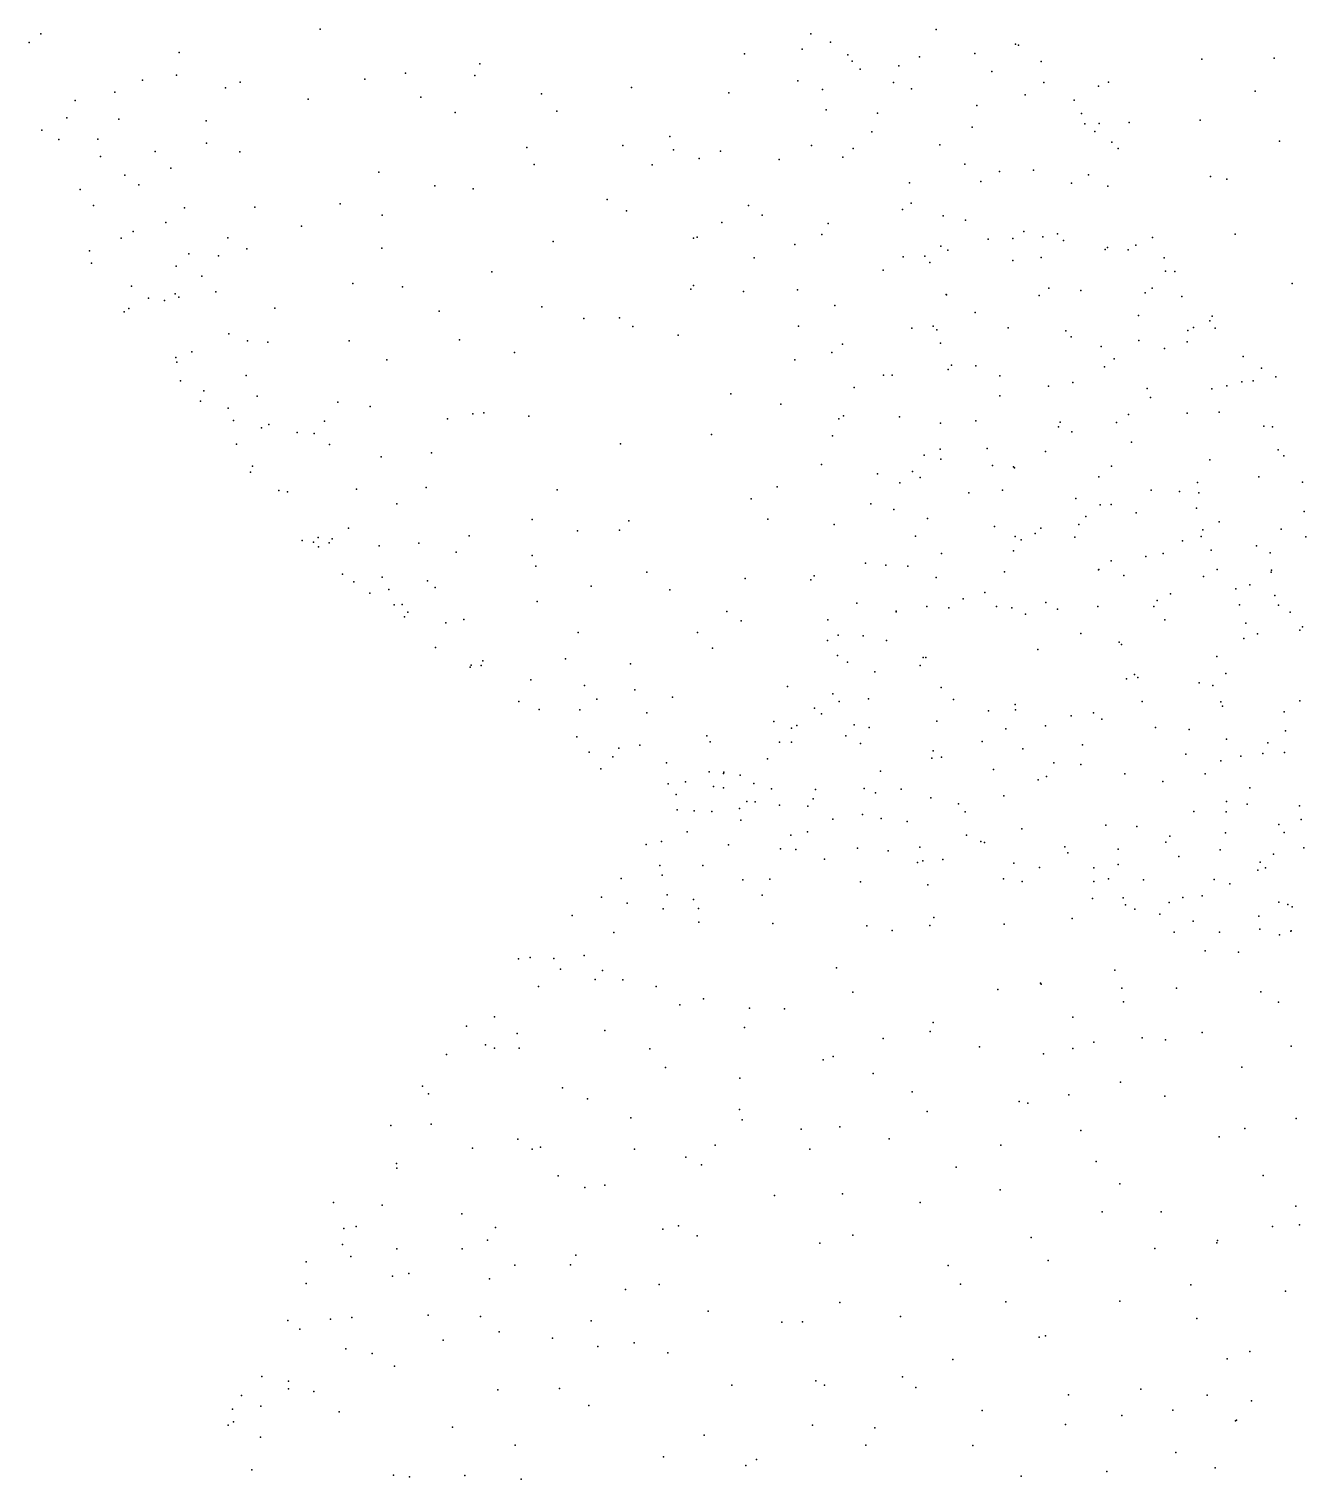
# Model space of a CAD drawing. Header units: metres. Extents: x -23.9 to 23.9, y -27.4 to 27.4.
# Drawn here: x -18.37 to -13.77, y -15.71 to -10.49 of the extents above; entities that cross this region are included whole.
import ezdxf

# ---------------------------------------------------------------- set-up
doc = ezdxf.new("R2010")
doc.units = ezdxf.units.M

msp = doc.modelspace()

# ---------------------------------------------------------------- linework, layer by layer
for p in [(-17.3189, -10.4879, 8.6763), (-15.1021, -10.4892, -1.0676), (-18.3675, -10.5368, 12.6382), (-18.325, -10.5053, 13.3032), (-15.5534, -10.5059, -3.1358), (-15.4825, -10.5355, 15.6565), (-14.8167, -10.5429, 2.3629), (-14.805, -10.5458, 15.4899), (-17.827, -10.5731, 14.4679), (-15.7914, -10.5778, 4.7855), (-15.5842, -10.5601, -2.6098), (-15.4197, -10.581, -3.7609), (-15.1613, -10.5879, -1.4106), (-14.9622, -10.5761, 2.6957), (-14.1452, -10.5967, -4.594), (-13.8856, -10.5928, -4.5956), (-17.0118, -10.6471, 15.2442), (-16.7448, -10.6131, 7.5708), (-15.4048, -10.6036, 3.6329), (-15.375, -10.6321, -2.1739), (-15.2359, -10.6211, -4.1145), (-14.9017, -10.6415, -0.8989), (-14.7242, -10.6052, 2.1348), (-17.9588, -10.6721, 10.8144), (-17.8361, -10.6537, 10.3253), (-17.6596, -10.6998, 9.6328), (-17.607, -10.6799, 14.7743), (-17.1588, -10.6691, 8.374), (-16.762, -10.6553, 15.3989), (-16.1987, -10.6986, 15.4831), (-15.6004, -10.6742, 4.1499), (-15.2557, -10.6807, 15.4818), (-15.1904, -10.7035, 3.2485), (-14.7143, -10.6811, -0.6638), (-14.5176, -10.6942, 1.4267), (-14.4817, -10.6798, 1.1782), (-18.2018, -10.7455, 12.0226), (-18.058, -10.7152, 11.2142), (-17.3629, -10.7406, 8.7796), (-16.9567, -10.7329, 7.9825), (-16.5231, -10.7209, 15.4149), (-15.8478, -10.7176, 5.0597), (-15.5113, -10.7056, 3.917), (-14.781, -10.7254, -4.5741), (-14.6047, -10.7445, 1.826), (-13.953, -10.7115, 14.7274), (-18.2308, -10.8076, 12.3092), (-16.8337, -10.7885, 7.7454), (-16.4668, -10.7843, 7.0346), (-15.4979, -10.7786, -2.9407), (-15.313, -10.7904, -3.8738), (-14.9553, -10.7637, -1.2649), (-14.579, -10.7927, -0.4084), (-18.3218, -10.8518, 12.9356), (-18.044, -10.812, 13.8009), (-17.7301, -10.8183, 9.93), (-15.333, -10.8579, 3.6401), (-14.9723, -10.8418, 15.2258), (-14.5672, -10.8295, 15.0193), (-14.5305, -10.8571, 0.0382), (-14.5154, -10.8281, 0.3269), (-14.4068, -10.824, -4.7324), (-14.1516, -10.8167, -4.7317), (-18.2606, -10.8856, 12.6298), (-18.1195, -10.8841, 13.5545), (-17.7291, -10.8991, 14.3702), (-16.2299, -10.9073, 6.5776), (-16.0601, -10.8755, 5.9313), (-15.5502, -10.908, 15.3001), (-15.0891, -10.9055, -4.29), (-14.4698, -10.8952, 0.815), (-13.866, -10.8922, 14.4718), (-18.1102, -10.9471, 11.8392), (-17.9137, -10.9286, 10.6739), (-17.6086, -10.9304, 9.465), (-16.5757, -10.9152, 15.2282), (-16.048, -10.9226, 15.2976), (-15.9551, -10.9548, 5.6385), (-15.8787, -10.9275, 5.3536), (-15.6674, -10.958, 4.6794), (-15.4377, -10.95, 3.9144), (-15.4006, -10.918, -3.1232), (-14.4464, -10.9186, 1.0927), (-18.0229, -11.0141, 11.4365), (-17.8575, -10.9885, 14.0527), (-17.108, -11.0033, 8.299), (-16.5493, -10.976, 7.2015), (-16.1238, -10.9768, 6.2265), (-14.9987, -10.9746, 3.001), (-14.8742, -11.0012, -1.6628), (-14.7517, -10.996, 14.9648), (-14.5537, -11.0126, -0.6803), (-18.1831, -11.0662, 13.2249), (-17.9727, -11.0485, 11.1981), (-16.9066, -11.0525, 7.9077), (-16.7681, -11.0634, 15.0382), (-15.1979, -11.0417, -3.9217), (-14.9416, -11.0371, -1.9628), (-14.6152, -11.0436, 1.9902), (-14.4844, -11.0542, 0.2108), (-14.1142, -11.0192, 14.5036), (-14.0554, -11.0281, -4.8655), (-17.2476, -11.1177, 8.581), (-16.2859, -11.1015, 15.0956), (-15.1921, -11.1147, 14.9982), (-18.1354, -11.1238, 12.3108), (-17.8074, -11.1322, 10.3581), (-17.5543, -11.129, 9.2793), (-17.0962, -11.1585, 14.7425), (-16.216, -11.1424, 6.6933), (-15.7779, -11.1231, 15.1211), (-15.7286, -11.158, 5.099), (-15.2233, -11.1374, -3.4706), (-15.0764, -11.1608, 3.2741), (-17.992, -11.2169, 11.6196), (-17.8745, -11.1848, 13.816), (-17.386, -11.1973, 8.8583), (-15.874, -11.1847, 5.6336), (-15.4901, -11.1886, 4.3339), (-14.9961, -11.1766, -2.5046), (-14.7865, -11.2168, 14.7301), (-14.6646, -11.2249, 2.1854), (-18.0357, -11.2411, 13.388), (-17.6519, -11.2397, 9.6827), (-17.0978, -11.277, 8.2991), (-16.4802, -11.2531, 7.2346), (-15.976, -11.2414, 15.0121), (-15.9628, -11.2369, 6.2028), (-15.611, -11.2638, 4.8192), (-15.5129, -11.228, 14.9805), (-15.0848, -11.2697, -4.0002), (-14.9144, -11.2446, 2.8657), (-14.8264, -11.2426, 2.6278), (-14.7181, -11.2359, -1.862), (-14.6429, -11.25, -4.8431), (-14.4847, -11.2745, 1.7172), (-14.3832, -11.2658, 1.1378), (-14.323, -11.2381, -4.9929), (-14.025, -11.2264, 14.2681), (-18.15, -11.287, 12.7045), (-17.7923, -11.2981, 10.5681), (-17.6858, -11.3045, 9.9413), (-17.5828, -11.2798, 14.2883), (-15.7565, -11.3116, 14.9329), (-15.2212, -11.3079, 3.6842), (-15.1424, -11.306, -3.2954), (-15.1248, -11.3284, -3.757), (-15.0598, -11.2845, -2.9929), (-14.8254, -11.3217, -4.6859), (-14.7234, -11.3109, -2.0993), (-14.4934, -11.2813, 14.4784), (-14.4109, -11.2829, 0.6976), (-14.2806, -11.3119, -0.8667), (-18.142, -11.3316, 12.9822), (-17.8379, -11.3414, 10.9205), (-17.7455, -11.3775, 13.9192), (-16.7015, -11.3623, 7.7088), (-15.2931, -11.356, 14.762), (-14.2763, -11.3597, -0.4893), (-14.2428, -11.361, 14.2689), (-17.9982, -11.4138, 12.1445), (-17.6946, -11.4341, 10.2609), (-17.2023, -11.4047, 8.5522), (-17.0225, -11.4163, 14.5639), (-15.9849, -11.4242, 14.841), (-15.9756, -11.4113, 6.6732), (-15.796, -11.4334, 6.1075), (-15.6009, -11.4267, 5.2138), (-14.6958, -11.4215, -2.3468), (-14.5812, -11.4295, 2.0302), (-14.3241, -11.4211, 0.5054), (-13.8207, -11.4041, -5.1104), (-17.9376, -11.4576, 13.3295), (-17.8802, -11.4651, 11.5544), (-17.8416, -11.4413, 13.6335), (-17.8285, -11.4539, 11.1859), (-15.4661, -11.4834, 4.7995), (-15.0661, -11.4439, 14.5769), (-15.0643, -11.4451, 3.3384), (-14.7312, -11.447, 14.4478), (-14.3491, -11.4376, 0.8886), (-14.218, -11.4513, -0.2448), (-18.0244, -11.5066, 12.8209), (-18.0076, -11.4942, 12.5199), (-17.4822, -11.4929, 9.1019), (-16.8905, -11.5039, 8.1681), (-16.5219, -11.4885, 14.7052), (-16.3701, -11.5304, 7.3709), (-16.2422, -11.5275, 14.7065), (-14.9618, -11.5089, -3.0887), (-14.373, -11.52, -1.7459), (-14.1167, -11.5383, -1.1338), (-14.108, -11.5217, -0.6811), (-17.6487, -11.5853, 10.4606), (-16.1935, -11.5589, 7.1494), (-16.0308, -11.5909, 6.9603), (-15.5975, -11.5577, 5.6318), (-15.1896, -11.5655, -3.8931), (-15.1124, -11.5578, -4.5301), (-15.0999, -11.571, 3.7135), (-14.8425, -11.5637, 2.9678), (-14.6345, -11.5752, -5.2076), (-14.1962, -11.5738, -1.4439), (-14.176, -11.5631, 0.3315), (-14.0969, -11.5652, -5.2113), (-17.5812, -11.6113, 10.1125), (-17.5072, -11.6154, 9.6505), (-17.2151, -11.611, 8.8042), (-16.8179, -11.6073, 14.5306), (-15.4386, -11.6228, 5.1377), (-15.0862, -11.6188, -3.4075), (-14.6158, -11.5967, 2.4448), (-14.5077, -11.6306, 14.1858), (-14.3727, -11.6095, -2.0074), (-14.2793, -11.6381, 1.5637), (-14.1979, -11.6147, 0.9936), (-17.8391, -11.6704, 11.9626), (-17.8357, -11.6875, 12.9257), (-17.7819, -11.6508, 13.2583), (-17.0794, -11.6788, 14.2873), (-16.6202, -11.6527, 7.9058), (-15.6108, -11.6788, 6.0918), (-15.4774, -11.6525, 14.4943), (-14.4609, -11.6758, -5.357), (-13.9965, -11.6672, -0.4741), (-17.5857, -11.7358, 13.7053), (-15.2912, -11.734, 14.3319), (-15.2608, -11.7347, 4.8669), (-15.0586, -11.7138, 4.1249), (-15.0463, -11.6988, -4.8135), (-14.9595, -11.7006, 14.2578), (-14.873, -11.7365, 3.6399), (-14.4964, -11.704, -2.3348), (-13.9305, -11.709, -0.7391), (-13.8792, -11.7409, -1.1102), (-17.8223, -11.7545, 12.4445), (-17.7382, -11.7908, 11.7382), (-15.3969, -11.7785, 5.4847), (-14.6976, -11.774, 3.2758), (-14.6103, -11.7604, 2.9851), (-14.3417, -11.7829, 13.9831), (-14.1091, -11.7833, 1.3758), (-14.0551, -11.7723, -1.6596), (-14.0009, -11.7588, 0.3703), (-13.9606, -11.7543, -0.0541), (-17.7503, -11.8284, 12.1912), (-17.5462, -11.8101, 10.5381), (-17.2555, -11.8321, 9.1736), (-17.1397, -11.8476, 14.0399), (-15.841, -11.8021, 14.4608), (-15.6609, -11.8388, 6.7349), (-14.8728, -11.8093, 3.8988), (-14.3305, -11.8143, 2.2966), (-17.6506, -11.8535, 13.0609), (-17.6308, -11.8973, 11.3675), (-17.3037, -11.8996, 9.4054), (-16.8606, -11.8912, 8.5554), (-16.7695, -11.8739, 14.3156), (-16.7296, -11.8701, 8.3235), (-16.5687, -11.8819, 8.0811), (-15.4523, -11.8918, 14.2199), (-15.4354, -11.8811, 6.018), (-15.2336, -11.8847, -4.4966), (-14.9591, -11.8985, -3.3097), (-14.6554, -11.9036, 3.5978), (-14.4095, -11.8757, 2.78), (-14.1986, -11.8717, 1.9811), (-14.0825, -11.8675, 13.788), (-17.5311, -11.9237, 10.8133), (-17.5047, -11.912, 13.3563), (-17.4019, -11.9407, 10.0388), (-17.3406, -11.9448, 9.6583), (-15.9112, -11.9484, 7.212), (-15.4746, -11.9532, 6.4326), (-15.0861, -11.9071, 4.9828), (-14.6612, -11.9201, -2.7498), (-14.6135, -11.9384, 13.9136), (-14.4531, -11.9048, -2.4707), (-13.9228, -11.9185, 0.8823), (-13.8911, -11.9205, 0.6315), (-17.6203, -11.9823, 12.7319), (-17.2862, -11.9845, 13.5898), (-16.2378, -11.9822, 7.7066), (-15.0871, -12.0007, -5.0224), (-14.9179, -11.998, -5.3892), (-14.3989, -11.9756, 3.0472), (-13.8702, -12.0029, 13.5757), (-17.0993, -12.0283, 9.1567), (-16.9182, -12.0145, 13.9481), (-15.5144, -12.0559, 6.8623), (-15.1446, -12.0228, 5.6522), (-15.0848, -12.0364, -3.7332), (-14.8996, -12.0601, 5.0459), (-14.7078, -12.0091, 4.1554), (-14.1168, -12.0397, 2.1923), (-13.8499, -12.0248, -1.7487), (-17.5705, -12.0833, 12.1363), (-17.5632, -12.0616, 11.872), (-15.313, -12.0897, 13.9794), (-15.1874, -12.0812, -4.0514), (-15.1591, -12.1024, 6.2391), (-14.8234, -12.0647, 4.8095), (-14.8196, -12.0677, 13.8486), (-14.5163, -12.1005, 13.7219), (-14.4708, -12.0624, -5.7254), (-13.9406, -12.1009, 1.7237), (-17.4686, -12.1492, 11.4612), (-17.437, -12.1551, 12.7857), (-17.1886, -12.1453, 13.3196), (-16.9378, -12.139, 8.9761), (-16.4664, -12.1474, 14.0014), (-15.6739, -12.1361, 7.1749), (-15.2326, -12.122, 6.6287), (-14.984, -12.1585, 6.0041), (-14.8632, -12.1491, 5.5174), (-14.328, -12.1482, 3.3135), (-14.226, -12.1528, -5.8578), (-14.1609, -12.1204, 2.6053), (-14.1558, -12.1581, -2.3334), (-13.7827, -12.1192, -5.7756), (-17.0436, -12.198, 9.3272), (-15.7675, -12.1792, 14.0304), (-15.3376, -12.1974, 7.0111), (-14.5986, -12.1784, -5.9237), (-14.5109, -12.201, -2.8257), (-14.4717, -12.2004, 4.4922), (-14.1643, -12.213, 2.9024), (-16.5557, -12.2537, 13.7869), (-16.2078, -12.2586, 7.9883), (-15.7076, -12.2525, 7.4547), (-15.254, -12.218, -4.8725), (-15.133, -12.25, 13.7639), (-14.5636, -12.2437, 5.1053), (-14.3824, -12.2302, 13.5512), (-14.0826, -12.2631, 13.4254), (-13.7775, -12.2253, 1.4981), (-17.3264, -12.3191, 11.1594), (-17.217, -12.2848, 9.9778), (-16.7831, -12.313, 13.4897), (-16.3933, -12.2954, 8.2898), (-16.2423, -12.292, 13.8329), (-15.4693, -12.2727, 7.2887), (-15.1767, -12.3146, -4.206), (-14.8923, -12.279, -3.3979), (-14.8174, -12.3153, -6.1936), (-14.7454, -12.3047, 6.1529), (-14.725, -12.2856, -3.1784), (-14.6026, -12.3181, 5.7432), (-14.5879, -12.272, 5.381), (-14.1474, -12.3159, 3.8895), (-14.1414, -12.2912, 3.234), (-13.8598, -12.2884, 1.9988), (-13.7705, -12.317, 1.7536), (-17.3841, -12.3303, 11.9385), (-17.3431, -12.3352, 12.4518), (-17.3256, -12.3526, 11.4237), (-17.2875, -12.3385, 10.8535), (-17.2762, -12.3234, 10.5954), (-17.1069, -12.3486, 9.741), (-16.9638, -12.3399, 13.21), (-16.8292, -12.3723, 9.1358), (-14.8235, -12.3674, 6.6671), (-14.7962, -12.3275, 13.5824), (-14.2149, -12.331, 4.4494), (-14.1116, -12.3648, 4.1432), (-13.9486, -12.3487, -2.2511), (-13.8997, -12.374, 2.4108), (-16.5563, -12.384, 8.6252), (-16.5427, -12.4217, 13.5029), (-15.3568, -12.4116, -4.9971), (-15.2828, -12.4183, -5.3324), (-15.2044, -12.4223, 7.3776), (-15.0825, -12.3762, -5.9551), (-14.4723, -12.4033, -2.9689), (-14.3465, -12.3871, 5.3114), (-14.2852, -12.3769, 5.0281), (-17.2391, -12.4512, 11.7624), (-17.1985, -12.4782, 12.2131), (-17.0967, -12.4621, 12.5832), (-16.9329, -12.4744, 9.558), (-16.1428, -12.4439, 8.2482), (-15.7896, -12.4669, 13.5648), (-15.553, -12.4714, 7.7892), (-15.5415, -12.4572, 13.5653), (-15.1013, -12.4633, -6.2131), (-14.8561, -12.442, -6.422), (-14.5179, -12.4356, 6.2382), (-14.5168, -12.4338, -6.3631), (-14.426, -12.4557, 13.3063), (-14.1394, -12.4591, -2.5986), (-14.0908, -12.4346, 4.6917), (-13.8954, -12.4443, 3.5879), (-13.8947, -12.4364, 2.8534), (-17.141, -12.5193, 11.5089), (-17.072, -12.5058, 10.0126), (-16.9052, -12.4986, 12.8666), (-16.3434, -12.4941, 8.5324), (-16.0612, -12.5079, 13.4795), (-14.9261, -12.5166, 13.3332), (-14.2586, -12.5217, 5.9098), (-14.0225, -12.5035, 4.9393), (-13.9731, -12.4892, -6.3904), (-13.8832, -12.528, 4.3223), (-17.0532, -12.561, 10.8233), (-17.0245, -12.5602, 10.2501), (-16.5377, -12.5491, 8.8194), (-15.3875, -12.5554, 13.3836), (-15.1358, -12.5679, -3.8952), (-15.0563, -12.5717, 7.5685), (-15.0049, -12.5404, -3.557), (-14.8848, -12.5676, 7.3514), (-14.83, -12.5728, -6.6491), (-14.7073, -12.5533, 7.0148), (-14.6656, -12.5773, 13.1822), (-14.5203, -12.567, 6.7437), (-14.3178, -12.5677, 6.4091), (-14.3066, -12.5464, -6.5339), (-14.0098, -12.5618, 5.3088), (-13.8691, -12.5624, 4.5688), (-17.0154, -12.605, 11.1504), (-17.0041, -12.5881, 10.5285), (-16.8666, -12.6258, 12.5743), (-16.8024, -12.6142, 9.7568), (-15.8551, -12.5853, 13.3448), (-15.8035, -12.6194, 8.3273), (-15.4919, -12.6151, 8.0444), (-15.2454, -12.5844, -4.2079), (-15.2454, -12.5866, 7.7667), (-14.7807, -12.595, -3.2674), (-14.2787, -12.6149, -2.8087), (-13.9871, -12.6271, 5.6688), (-13.8279, -12.5883, -2.3254), (-16.3909, -12.6609, 13.1464), (-15.9614, -12.6607, 8.5548), (-15.4542, -12.6703, -5.8187), (-15.3647, -12.6727, -6.1818), (-14.5806, -12.665, -3.0752), (-13.9946, -12.683, 6.0717), (-13.9454, -12.6655, 12.8827), (-13.793, -12.6529, 4.9782), (-13.7827, -12.6401, -6.6302), (-16.9047, -12.7148, 11.7231), (-15.9066, -12.7178, 13.0994), (-15.4931, -12.69, -5.3957), (-15.2804, -12.6904, -6.4976), (-14.7363, -12.7217, -6.8994), (-14.4432, -12.696, -6.8154), (-14.4349, -12.7042, 7.001), (-16.7797, -12.7856, 10.9509), (-16.7753, -12.7781, 10.6875), (-16.7396, -12.7804, 12.0418), (-16.7343, -12.7634, 10.1926), (-16.4357, -12.7554, 9.3856), (-16.2017, -12.7742, 12.985), (-15.4576, -12.7436, -5.0193), (-15.4205, -12.7674, 8.3091), (-15.1592, -12.7801, 8.1068), (-15.1484, -12.751, -7.0609), (-15.1388, -12.7506, 13.0361), (-14.0913, -12.7475, -6.8601), (-16.5612, -12.8311, 12.5648), (-15.3222, -12.8027, -6.8622), (-14.4167, -12.8284, 7.3319), (-14.3873, -12.8117, 12.7696), (-14.3762, -12.823, -7.2011), (-14.1547, -12.8425, -2.6617), (-14.0596, -12.8085, 6.6802), (-16.3683, -12.8516, 9.6078), (-16.187, -12.8672, 9.2305), (-16.0508, -12.8939, 12.7705), (-15.6366, -12.8549, 8.687), (-15.4734, -12.8817, 12.8141), (-15.0839, -12.8586, -7.4103), (-14.1054, -12.8521, -7.2488), (-16.6045, -12.9094, 10.5526), (-16.5314, -12.9388, 11.7764), (-16.3851, -12.94, 10.0104), (-16.3228, -12.901, 12.7474), (-15.5404, -12.9335, -5.4507), (-15.4515, -12.9094, -4.7325), (-15.3459, -12.9002, -7.3512), (-15.0397, -12.9024, 12.7879), (-14.9129, -12.9433, 8.2412), (-14.8175, -12.9203, -7.727), (-14.8167, -12.9401, 12.6798), (-14.3606, -12.91, -7.5727), (-14.0771, -12.9103, 7.0057), (-14.0711, -12.9268, -7.5618), (-13.8493, -12.9467, 6.7328), (-13.7921, -12.9071, 12.5697), (-16.1436, -12.9506, 9.4597), (-15.6866, -12.981, -6.4513), (-15.6036, -12.9955, -5.8969), (-15.5144, -12.9537, -5.2022), (-15.3966, -12.9938, -7.6287), (-15.0989, -12.9804, -7.7614), (-14.7078, -12.9971, -8.0086), (-14.616, -12.9606, 8.0176), (-14.5358, -12.9509, 12.5979), (-14.5058, -12.9729, -2.9605), (-16.3956, -13.0363, 10.4328), (-15.9276, -13.033, 9.266), (-15.6221, -13.006, 12.5801), (-15.427, -13.0329, -4.3508), (-15.3429, -13.0036, 8.7485), (-14.8514, -13.0085, -3.3483), (-14.3123, -13.0036, -7.9634), (-14.1908, -13.0105, 12.4604), (-14.0566, -13.0452, -8.0695), (-13.8447, -13.0147, -7.8767), (-16.3504, -13.0922, 11.4073), (-16.2438, -13.077, 12.0054), (-16.1687, -13.0669, 12.2541), (-15.9149, -13.0552, 12.4086), (-15.666, -13.0562, -7.2262), (-15.6228, -13.0561, 9.0546), (-15.374, -13.0602, 12.4896), (-15.1132, -13.0874, 8.7269), (-14.9357, -13.0536, 8.4984), (-14.7898, -13.0805, 12.4652), (-14.5746, -13.065, -8.2764), (-14.2036, -13.0991, -2.6672), (-13.926, -13.0973, -2.4155), (-13.9077, -13.0582, 7.1542), (-13.8475, -13.0929, 12.3629), (-16.3095, -13.152, 10.6992), (-16.266, -13.1088, 11.7192), (-16.0723, -13.1302, 10.0066), (-15.7096, -13.1155, 12.2641), (-15.1169, -13.1141, -3.6946), (-15.0829, -13.1102, -8.1517), (-14.8949, -13.1542, -8.3765), (-14.6783, -13.1301, -3.1196), (-14.5814, -13.1359, 8.364), (-14.0768, -13.1237, 7.626), (-14.0045, -13.1068, -8.321), (-16.0666, -13.2061, 10.2974), (-16.0041, -13.1991, 11.7309), (-15.9196, -13.1625, 9.766), (-15.8669, -13.1691, -7.1289), (-15.866, -13.1642, 12.0616), (-15.807, -13.1744, -7.5016), (-15.758, -13.2049, 9.5438), (-15.3022, -13.1604, 12.2241), (-14.7346, -13.192, 8.6192), (-14.7043, -13.1799, -8.5488), (-14.4224, -13.1696, -8.6614), (-14.2857, -13.1972, 12.2533), (-14.1336, -13.1703, -8.633), (-16.0377, -13.2444, 11.3377), (-15.9031, -13.2156, -6.7327), (-15.8671, -13.2198, -6.4762), (-15.6948, -13.2235, -5.5884), (-15.5452, -13.2595, 11.8322), (-15.5359, -13.2268, -8.2655), (-15.3608, -13.2224, 9.1593), (-15.3201, -13.2382, -3.9588), (-15.2276, -13.225, -8.4165), (-15.121, -13.256, 9.0447), (-14.8577, -13.2488, 8.8403), (-13.9721, -13.2202, -8.8218), (-16.0347, -13.2998, 10.9617), (-15.9729, -13.3029, -7.7318), (-15.9089, -13.3052, 10.5108), (-15.8097, -13.2948, 11.5319), (-15.7835, -13.2696, -5.8807), (-15.7535, -13.2702, 9.9289), (-15.6659, -13.2828, -5.238), (-15.5635, -13.2859, 9.6709), (-15.022, -13.2782, 11.9125), (-14.9971, -13.307, -8.7748), (-14.1744, -13.3061, 8.3191), (-14.0576, -13.3068, -2.5032), (-14.057, -13.2699, -9.0514), (-13.9825, -13.2793, 12.1569), (-13.7936, -13.2854, 7.6256), (-15.8051, -13.3364, 11.2551), (-15.4737, -13.3338, -4.1914), (-15.3669, -13.3166, 9.516), (-15.2994, -13.3305, -8.6908), (-15.2057, -13.342, 11.6613), (-14.4913, -13.3546, -9.1713), (-14.38, -13.3594, 11.8675), (-13.8685, -13.3528, -10.4979), (-13.7874, -13.3343, -9.5581), (-16.091, -13.4135, -7.0523), (-15.9987, -13.3794, -8.0861), (-15.6248, -13.3907, 10.8644), (-15.5647, -13.3789, 10.4534), (-14.9932, -13.3903, 9.3403), (-14.9416, -13.4131, 11.5275), (-14.9275, -13.4173, -9.135), (-14.7929, -13.3686, -3.2659), (-14.275, -13.4155, 8.6958), (-14.2611, -13.394, -9.342), (-14.0604, -13.383, -9.6348), (-13.8488, -13.3809, -10.1618), (-16.146, -13.4245, -7.8616), (-15.85, -13.4257, -5.6808), (-15.6622, -13.4404, -8.8306), (-15.6074, -13.4422, -4.528), (-15.3847, -13.4372, 10.9997), (-15.2752, -13.4478, 10.5124), (-15.1606, -13.4344, 10.0748), (-14.6384, -13.433, 11.5615), (-14.6275, -13.454, 9.1025), (-14.4463, -13.4411, 8.8826), (-14.2287, -13.4675, -2.6341), (-14.0797, -13.4442, 11.7046), (-13.8876, -13.4596, -10.7471), (-13.7783, -13.4361, -11.042), (-16.096, -13.4995, -8.3861), (-15.9422, -13.5, -8.6561), (-15.5043, -13.4777, -9.0204), (-15.1688, -13.4889, 10.803), (-15.1498, -13.4827, 11.1327), (-15.0783, -13.478, 10.3637), (-14.822, -13.4911, 11.3163), (-14.7295, -13.5071, 9.8236), (-14.5346, -13.5084, -2.9252), (-14.447, -13.4959, 11.4217), (-13.9439, -13.5171, 11.516), (-13.9357, -13.4883, 8.4524), (-13.9167, -13.5089, -2.3447), (-16.2362, -13.5467, -7.3947), (-16.0886, -13.5354, -6.5149), (-15.7973, -13.5522, -5.0394), (-15.7007, -13.5498, -4.7498), (-15.3742, -13.5584, -9.3153), (-15.1321, -13.5692, -9.4108), (-14.8589, -13.5481, 11.0048), (-14.7917, -13.5579, -9.494), (-14.5347, -13.5577, 11.1955), (-14.4814, -13.548, 9.6674), (-14.3556, -13.5515, 9.3945), (-14.1008, -13.5509, -10.3127), (-14.0442, -13.566, 8.812), (-16.3068, -13.6136, -8.4641), (-16.0702, -13.6053, -8.8444), (-15.9756, -13.6228, -9.078), (-15.7287, -13.6071, -9.2878), (-14.5393, -13.6187, 10.9072), (-14.4282, -13.6159, 10.3039), (-14.2141, -13.6154, 9.7649), (-14.1445, -13.6094, 9.5233), (-16.2145, -13.6356, -6.8168), (-16.0844, -13.6557, -6.0799), (-15.9571, -13.6546, -5.4641), (-14.4197, -13.6412, 10.5697), (-14.3871, -13.6575, -2.749), (-14.2965, -13.6758, -9.9807), (-14.2626, -13.6338, 10.0945), (-13.8685, -13.6326, -11.3236), (-13.8356, -13.6404, 8.6896), (-13.82, -13.649, 11.1334), (-16.4116, -13.68, -7.9419), (-15.9564, -13.7044, -9.3546), (-15.6902, -13.7085, -9.507), (-15.352, -13.7177, -9.6289), (-15.1243, -13.7159, -3.7127), (-15.1097, -13.6875, -9.6455), (-14.8575, -13.7109, -9.7683), (-14.6125, -13.6904, -9.8043), (-14.1771, -13.7001, 10.7513), (-13.9402, -13.6823, 9.8396), (-13.9365, -13.7291, 10.3606), (-16.2624, -13.7413, -9.0147), (-15.2599, -13.7336, -3.9247), (-14.245, -13.7397, -10.4673), (-14.0813, -13.7396, -11.0067), (-13.8663, -13.7498, -11.7182), (-13.8249, -13.7369, 10.8504), (-13.8243, -13.735, -2.2265), (-16.6048, -13.8357, -8.4995), (-16.5631, -13.8318, -8.2366), (-16.4777, -13.8347, -8.9126), (-16.369, -13.824, -6.9548), (-14.1332, -13.8075, -2.4958), (-14.0132, -13.8122, -11.4614), (-16.4544, -13.8739, -7.2944), (-16.3031, -13.8785, -9.2385), (-15.4608, -13.8685, -4.2221), (-14.4589, -13.8775, -10.212), (-16.5334, -13.9354, -7.5329), (-16.3292, -13.9102, -6.4474), (-16.2295, -13.9121, -6.1428), (-16.1098, -13.9359, -9.6175), (-14.7265, -13.9241, -3.1699), (-14.7233, -13.9272, -10.2261), (-15.9394, -13.9807, -5.2319), (-15.4016, -13.9561, -10.0725), (-14.8801, -13.9465, -3.3719), (-14.4339, -13.9421, -2.7863), (-14.4276, -13.9911, -10.7137), (-14.237, -13.9423, -11.1867), (-13.9327, -13.9551, -11.9189), (-13.8699, -13.9921, -2.2289), (-16.6913, -14.0452, -8.0267), (-16.0252, -14.0023, -5.4784), (-15.7738, -14.0134, -9.9877), (-15.6474, -14.0164, -4.6229), (-16.7924, -14.078, -8.5077), (-16.2942, -14.0942, -9.6893), (-15.7919, -14.0839, -4.9282), (-15.1231, -14.0974, -10.4305), (-15.1125, -14.0657, -3.7637), (-14.6101, -14.0459, -10.4895), (-16.7247, -14.1462, -7.7463), (-16.6099, -14.1052, -7.2183), (-15.2924, -14.1226, -4.0119), (-14.534, -14.1363, -2.9144), (-14.3605, -14.1211, -11.3886), (-14.2759, -14.1281, -2.5767), (-14.1447, -14.1016, -11.8279), (-16.8641, -14.1807, -8.7529), (-16.6922, -14.1581, -7.4822), (-16.6031, -14.1582, -9.4003), (-16.1323, -14.1598, -5.7142), (-15.5092, -14.1997, -10.4494), (-15.4731, -14.1875, -4.2818), (-14.9464, -14.1532, -10.5925), (-14.7157, -14.1785, -3.163), (-14.6096, -14.1595, -10.7084), (-13.8243, -14.1506, -12.185), (-16.076, -14.228, -10.1457), (-15.3282, -14.2486, -10.6392), (-14.0018, -14.2257, -2.3132), (-16.9508, -14.2944, -8.4575), (-16.4473, -14.3006, -6.5852), (-15.8088, -14.2664, -10.3718), (-14.4382, -14.2799, -11.6692), (-16.9292, -14.3221, -8.9786), (-16.3572, -14.3406, -6.2919), (-15.1879, -14.3151, -10.8297), (-14.8026, -14.35, -3.3522), (-14.772, -14.3556, -11.0359), (-14.6244, -14.3258, -11.2343), (-14.2791, -14.3309, -11.8791), (-16.2015, -14.4087, -5.8076), (-15.8097, -14.3788, -4.9966), (-15.1339, -14.3856, -3.8284), (-13.8064, -14.4106, -2.1038), (-17.0652, -14.4363, -8.648), (-16.9192, -14.4318, -7.8028), (-15.7999, -14.4157, -10.6169), (-15.5883, -14.449, -4.5475), (-15.4486, -14.4415, -4.2587), (-14.5815, -14.4543, -3.0155), (-13.9906, -14.447, -12.2554), (-16.608, -14.486, -6.9658), (-16.5258, -14.5142, -6.7041), (-15.8969, -14.5076, -5.1902), (-15.271, -14.4842, -11.0523), (-14.8691, -14.507, -11.2975), (-14.0836, -14.4771, -2.3492), (-16.7704, -14.5178, -7.3711), (-16.5563, -14.5213, -10.2028), (-16.1878, -14.5218, -10.5482), (-16.0032, -14.5506, -5.414), (-15.5566, -14.5214, -10.9361), (-14.5264, -14.566, -11.8241), (-17.0444, -14.5727, -8.0543), (-17.0428, -14.5903, -9.4672), (-16.4623, -14.6171, -6.4565), (-15.947, -14.5774, -10.7855), (-15.0296, -14.5858, -3.7106), (-13.9244, -14.6158, -12.4554), (-16.3663, -14.6593, -10.6587), (-16.2948, -14.6512, -6.0262), (-14.8717, -14.6675, -3.5075), (-14.4403, -14.6463, -2.8341), (-17.2715, -14.7131, -8.5706), (-17.0958, -14.7236, -9.7319), (-15.6843, -14.6879, -4.7711), (-15.4395, -14.6823, -11.2663), (-15.159, -14.7141, -3.8989), (-16.8088, -14.7547, -10.3339), (-14.5045, -14.7468, -11.9903), (-14.2918, -14.7474, -2.6162), (-13.8069, -14.7272, -12.8425), (-17.2341, -14.8068, -9.2494), (-17.1894, -14.7994, -9.4916), (-16.6884, -14.8037, -7.0075), (-16.0862, -14.8092, -5.613), (-16.0293, -14.7978, -11.0884), (-13.8914, -14.7995, -2.1011), (-13.7943, -14.7939, -1.8343), (-17.2388, -14.8648, -8.3753), (-16.7165, -14.8492, -10.6525), (-15.9623, -14.8331, -5.36), (-15.5201, -14.86, -11.4935), (-15.4013, -14.8307, -4.2377), (-14.7599, -14.8397, -11.8435), (-14.3147, -14.8796, -12.2828), (-14.0909, -14.8587, -12.486), (-14.0888, -14.8501, -2.3196), (-17.3693, -14.9272, -8.9038), (-17.2086, -14.9085, -9.8567), (-17.0435, -14.8808, -10.2687), (-16.808, -14.8808, -7.278), (-16.3992, -14.9032, -11.0296), (-14.6985, -14.9226, -3.3033), (-17.0587, -14.9793, -7.8444), (-17.0005, -14.9697, -10.5088), (-16.6182, -14.9396, -6.749), (-16.4182, -14.9375, -6.3114), (-15.0586, -14.9406, -11.816), (-17.3693, -15.0051, -8.6146), (-16.7097, -14.9887, -10.9456), (-16.2202, -15.027, -5.9127), (-16.0995, -15.0086, -11.3832), (-15.0147, -15.0074, -3.7378), (-14.1854, -15.0097, -2.5111), (-13.8437, -15.0324, -1.718), (-15.4483, -15.0731, -4.3281), (-14.8515, -15.0715, -12.073), (-14.4405, -15.0691, -2.9475), (-17.4362, -15.1379, -9.4058), (-17.2819, -15.1341, -10.4053), (-17.2049, -15.1273, -8.111), (-16.931, -15.1195, -10.9092), (-16.7418, -15.1241, -11.1729), (-16.3436, -15.1396, -11.4195), (-15.9224, -15.1054, -5.307), (-15.2301, -15.1244, -11.9494), (-14.1638, -15.1307, -12.6319), (-17.393, -15.1699, -9.844), (-16.6746, -15.1794, -6.8526), (-15.6578, -15.1443, -4.7656), (-15.5834, -15.1428, -11.7974), (-14.7077, -15.1939, -12.2888), (-17.2264, -15.2403, -10.7498), (-16.8765, -15.2087, -7.2299), (-16.4828, -15.2018, -6.5392), (-16.3202, -15.2319, -6.2005), (-16.189, -15.2194, -11.59), (-14.7307, -15.1983, -3.3774), (-17.1324, -15.2578, -7.8396), (-16.0681, -15.2554, -5.6628), (-15.0414, -15.2789, -3.8041), (-14.0541, -15.2762, -12.856), (-13.9728, -15.2498, -1.9954), (-17.5299, -15.3404, -8.8032), (-17.0523, -15.303, -7.6074), (-15.2236, -15.3413, -12.2095), (-17.4337, -15.385, -8.5128), (-17.4336, -15.3575, -10.4193), (-17.3424, -15.3936, -8.2746), (-16.6797, -15.3883, -11.5129), (-16.4576, -15.3832, -11.6249), (-15.8378, -15.3715, -11.9389), (-15.5351, -15.3558, -12.0734), (-15.5033, -15.3715, -4.4918), (-15.1748, -15.3793, -3.9947), (-14.3647, -15.3852, -12.6842), (-17.6031, -15.4087, -9.2607), (-17.5328, -15.4471, -10.1535), (-16.3523, -15.4449, -6.3821), (-14.6254, -15.4059, -12.5805), (-14.1262, -15.4076, -2.52), (-13.9664, -15.4276, -1.8268), (-17.6347, -15.4575, -9.0217), (-17.6313, -15.5038, -9.7435), (-17.2505, -15.4668, -7.9937), (-14.9364, -15.4628, -12.4948), (-14.4336, -15.4808, -3.0098), (-14.2499, -15.4617, -2.7383), (-14.024, -15.4994, -13.0965), (-14.0207, -15.4979, -2.2747), (-17.6506, -15.5155, -9.4852), (-17.5345, -15.5591, -10.6148), (-16.8426, -15.5225, -7.1321), (-15.9367, -15.5519, -5.5317), (-15.5472, -15.5156, -4.7011), (-15.3222, -15.5248, -12.3552), (-14.6361, -15.5132, -3.2856), (-16.6173, -15.5875, -6.8796), (-15.3546, -15.5875, -4.4405), (-14.9701, -15.5891, -3.7808), (-16.0837, -15.6296, -5.8931), (-15.7874, -15.6606, -12.2405), (-15.7486, -15.6385, -5.1679), (-14.2391, -15.6139, -13.0082), (-17.5652, -15.6762, -8.6552), (-17.0556, -15.6952, -11.3905), (-16.9977, -15.7018, -7.3581), (-16.7988, -15.6969, -11.6788), (-16.5953, -15.7092, -11.8339), (-14.7958, -15.6993, -12.7974), (-14.4872, -15.682, -12.9429), (-14.0969, -15.6692, -2.5415)]:
    msp.add_point(p)

doc.saveas('drawing.dxf')
